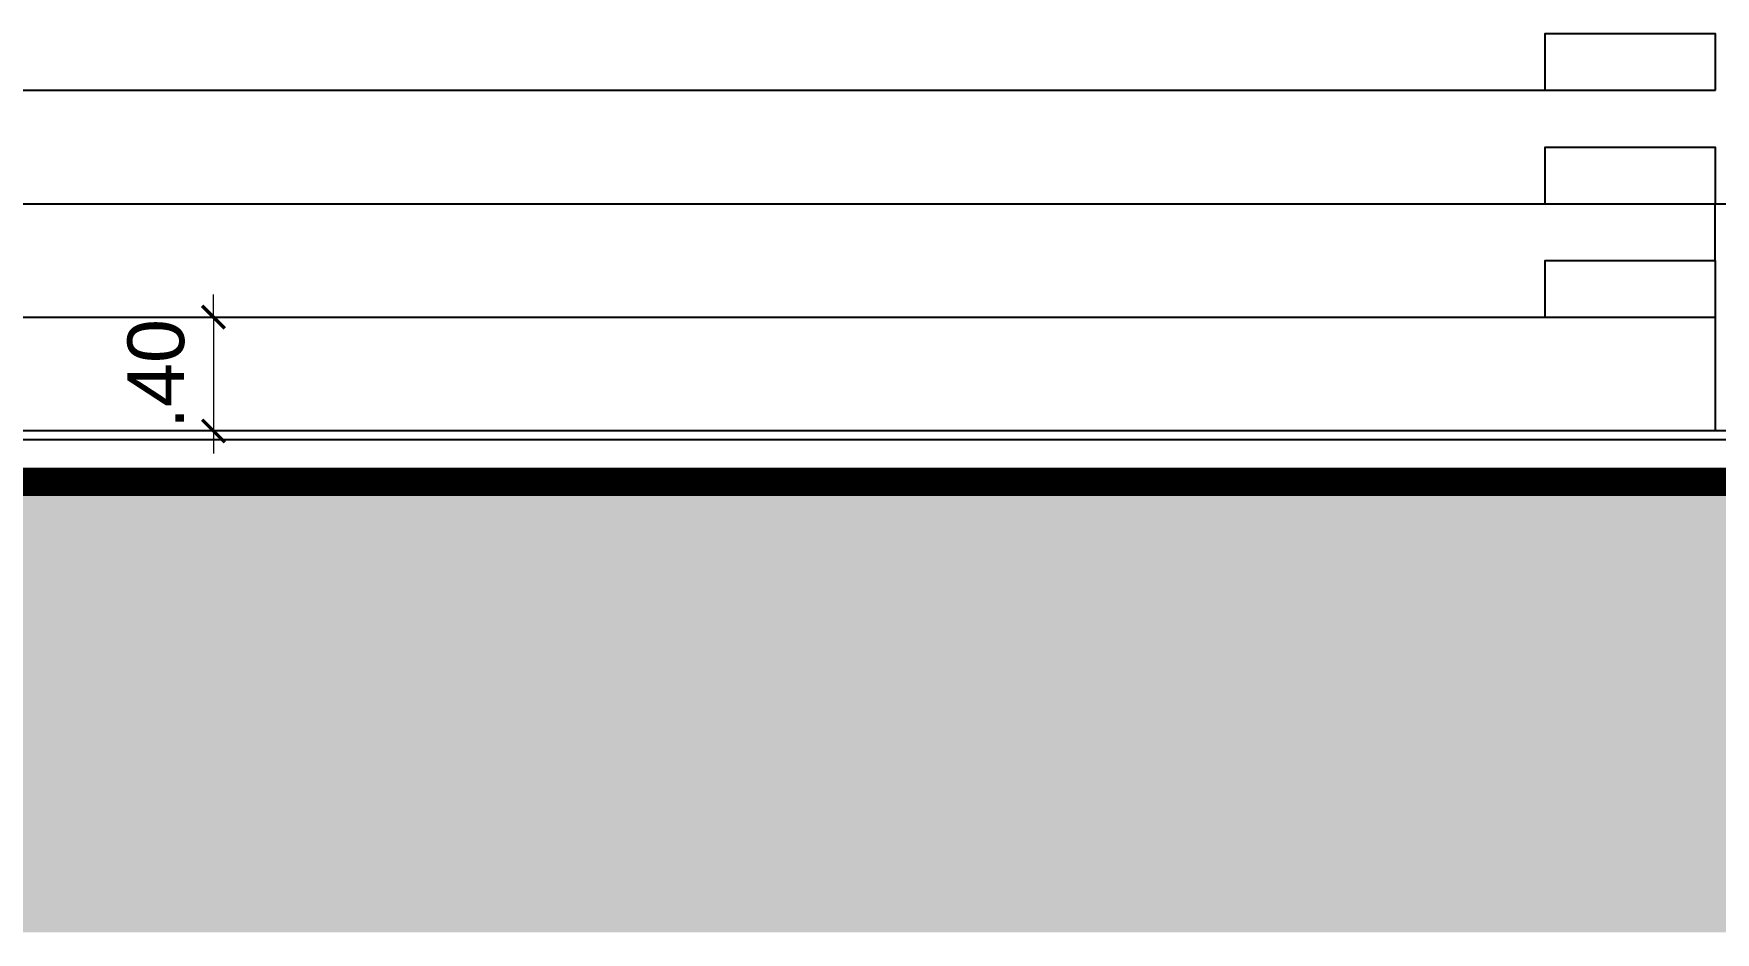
# Model space of a CAD drawing. Header units: metres. Extents: x 2494 to 3558, y 282 to 553.
# Drawn here: x 2873.65 to 2879.59, y 329.39 to 332.57 of the extents above; entities that cross this region are included whole.
import ezdxf

# ---------------------------------------------------------------- set-up
doc = ezdxf.new("R2010")
doc.units = ezdxf.units.M
doc.header["$LTSCALE"] = 7
doc.header["$MEASUREMENT"] = 0
doc.header["$PDMODE"] = 2
doc.layers.add('2prancha', color=4, linetype='Continuous', lineweight=18)
for name, color, linetype in [('COTA 1 100', 2, 'Continuous'), ('PENA 0.15', 7, 'Continuous'), ('PENA 01', 1, 'Continuous'), ('PENA 02', 2, 'Continuous'), ('PENA 06', 6, 'Continuous')]:
    doc.layers.add(name, color=color, linetype=linetype)
doc.styles.add('Luana', font='arial.ttf')
doc.dimstyles.new('arial100', dxfattribs={"dimtxt": 0.2, "dimasz": 0.08, "dimexe": 0.05, "dimexo": 0.2, "dimgap": 0.1, "dimtad": 1, "dimzin": 4, "dimdsep": 46, "dimtxsty": 'Luana', "dimblk": 'ARCHTICK', "dimcen": 0, "dimclrd": 7, "dimclre": 7, "dimclrt": 256, "dimadec": 0, "dimazin": 0, "dimtfac": 1, "dimtix": 1, "dimtmove": 0, "dimatfit": 3, "dimldrblk": 'CLOSEDBLANK', "dimfxl": 0, "dimlwd": 5, "dimlwe": 5, "dimarcsym": 0})

# ---------------------------------------------------------------- blocks, each defined once
blk = doc.blocks.new('_ArchTick')
at = {"color": 0, "linetype": 'ByBlock', "const_width": 0.15}
blk.add_lwpolyline([(-0.5, -0.5), (0.5, 0.5)], dxfattribs=at)
blk = doc.blocks.new('*D291')
at = {"layer": 'COTA 1 100', "color": 7, "lineweight": 5}
for p, q in [((2881.6126, 331.9642), (2881.4139, 331.9642)), ((2881.4639, 331.9642), (2881.4639, 331.1625)), ((2881.2639, 331.1625), (2881.5139, 331.1625))]:
    blk.add_line(p, q, dxfattribs=at)
at = {"layer": 'Defpoints', "color": 0}
for p in [(2881.8126, 331.9642), (2879.5882, 331.1625), (2881.4639, 331.1625)]:
    blk.add_point(p, dxfattribs=at)
at = {"layer": 'COTA 1 100', "color": 7, "lineweight": 5, "xscale": 0.08, "yscale": 0.08, "zscale": 0.08}
for p, rotation in [((2881.4639, 331.9642), 90), ((2881.4639, 331.1625), 270)]:
    blk.add_blockref('_ArchTick', p, dxfattribs=dict(at, rotation=rotation))
at = {"layer": 'COTA 1 100', "insert": (2881.2618, 331.5634), "char_height": 0.2, "attachment_point": 5, "rotation": 90, "style": 'Luana'}
blk.add_mtext('.80', dxfattribs=at)
blk = doc.blocks.new('_ClosedBlank')
at = {"layer": '2prancha', "color": 0, "lineweight": -2}
for p, q in [((-1, 0.167), (0, 0)), ((-1, 0.167), (-1, -0.167)), ((0, 0), (-1, -0.167))]:
    blk.add_line(p, q, dxfattribs=at)
blk = doc.blocks.new('*D293')
at = {"layer": 'COTA 1 100', "color": 7, "lineweight": 5}
for p, q in [((2874.2891, 331.5642), (2874.2891, 331.6442)), ((2874.4891, 331.5642), (2874.2391, 331.5642)), ((2874.2891, 331.5642), (2874.2891, 331.1625)), ((2874.4891, 331.1625), (2874.2391, 331.1625)), ((2874.2891, 331.1625), (2874.2891, 331.0825))]:
    blk.add_line(p, q, dxfattribs=at)
at = {"layer": 'Defpoints', "color": 0}
for p in [(2875.0382, 331.5642), (2874.2891, 331.1625), (2875.0382, 331.1625)]:
    blk.add_point(p, dxfattribs=at)
at = {"layer": 'COTA 1 100', "color": 7, "lineweight": 5, "xscale": 0.08, "yscale": 0.08, "zscale": 0.08}
for p, rotation in [((2874.2891, 331.5642), 270), ((2874.2891, 331.1625), 90)]:
    blk.add_blockref('_ArchTick', p, dxfattribs=dict(at, rotation=rotation))
at = {"layer": 'COTA 1 100', "insert": (2874.087, 331.3634), "char_height": 0.2, "attachment_point": 5, "rotation": 90, "style": 'Luana'}
blk.add_mtext('.40', dxfattribs=at)

msp = doc.modelspace()

# ---------------------------------------------------------------- hatches: boundary and pattern name
at = {"layer": 'PENA 01', "ltscale": 1.5}
h = msp.add_hatch(dxfattribs=at)
h.set_pattern_fill('EARTH', color=256, scale=0.75, angle=45, style=0, double=1)
h.set_pattern_definition([(45, (2958.04863, 464.2222), (3e-17, 0.26516504), [0.1875, -0.1875]), (45, (2957.99892, 464.27191), (3e-17, 0.26516504), [0.1875, -0.1875]), (45, (2957.9492, 464.32163), (3e-17, 0.26516504), [0.1875, -0.1875]), (135, (2957.9492, 464.35478), (-0.26516504, 6e-17), [0.1875, -0.1875]), (135, (2957.99892, 464.4045), (-0.26516504, 6e-17), [0.1875, -0.1875]), (135, (2958.04863, 464.45421), (-0.26516504, 6e-17), [0.1875, -0.1875])])
h.paths.add_polyline_path([(2955.8998, 330.7925), (2948.2088, 330.7925), (2948.2088, 330.8925), (2915.7255, 330.8925), (2915.7255, 330.6925), (2913.5382, 330.6925), (2913.5382, 331.0125), (2912.4182, 331.0125), (2912.4182, 330.9825), (2868.9782, 330.9825), (2858.2137, 331.0125), (2858.2137, 331.0825), (2856.2154, 331.0825), (2856.2154, 329.3925), (2955.8998, 329.3925)])

# ---------------------------------------------------------------- linework, layer by layer
at = {"layer": 'PENA 0.15'}
msp.add_line((2870.4882, 332.3651), (2879.5886, 332.3651), dxfattribs=at)
msp.add_lwpolyline([(2878.9882, 332.3651), (2878.9882, 332.5651), (2879.5882, 332.5651), (2879.5882, 332.3651)], dxfattribs=at)
at = {"layer": 'PENA 02'}
for p, q in [((2870.4882, 331.9642), (2884.1949, 331.9642)), ((2879.5882, 331.7642), (2879.5882, 331.9642)), ((2870.4882, 331.5642), (2879.5882, 331.5642)), ((2879.5882, 331.5642), (2879.5882, 331.1625)), ((2913.5382, 331.1625), (2869.1282, 331.1625))]:
    msp.add_line(p, q, dxfattribs=at)
for points in [[(2878.9882, 331.9642), (2878.9882, 332.1642), (2879.5882, 332.1642), (2879.5882, 331.9642)], [(2878.9882, 331.5642), (2878.9882, 331.7642), (2879.5882, 331.7642), (2879.5882, 331.5642)]]:
    msp.add_lwpolyline(points, dxfattribs=at)
at = {"layer": 'PENA 02', "ltscale": 1.5, "const_width": 0.1}
msp.add_lwpolyline([(2856.2154, 331.0825), (2858.2137, 331.0825), (2858.2137, 331.0125), (2868.9782, 331.0125), (2868.9782, 330.9825), (2912.4182, 330.9825), (2912.4182, 331.0125), (2913.5382, 331.0125), (2913.5382, 330.6925), (2915.7255, 330.6925), (2915.7255, 330.8925), (2948.2088, 330.8925), (2948.2088, 330.7925), (2955.8998, 330.7925)], dxfattribs=at)
at = {"layer": 'PENA 06'}
msp.add_line((2869.1282, 331.1325), (2912.2682, 331.1325), dxfattribs=at)

# ---------------------------------------------------------------- dimensions: what is measured, and where the dimension line sits
at = {"layer": 'COTA 1 100'}
for base, p1, p2, override, picture, middle in [((2881.4639, 331.1625), (2881.8126, 331.9642), (2879.5882, 331.1625), {"dimtmove": 1, "dimfxl": 0.2}, '*D291', (2881.2618, 331.5634)), ((2874.2891, 331.1625), (2875.0382, 331.5642), (2875.0382, 331.1625), {"dimfxl": 0.2}, '*D293', (2874.087, 331.3634))]:
    dim = msp.add_linear_dim(base=base, p1=p1, p2=p2, angle=90, dimstyle='arial100', override=override, dxfattribs=at)
    dim.commit()
    dim.dimension.update_dxf_attribs({"geometry": picture, "text_midpoint": middle})

doc.saveas('drawing.dxf')
